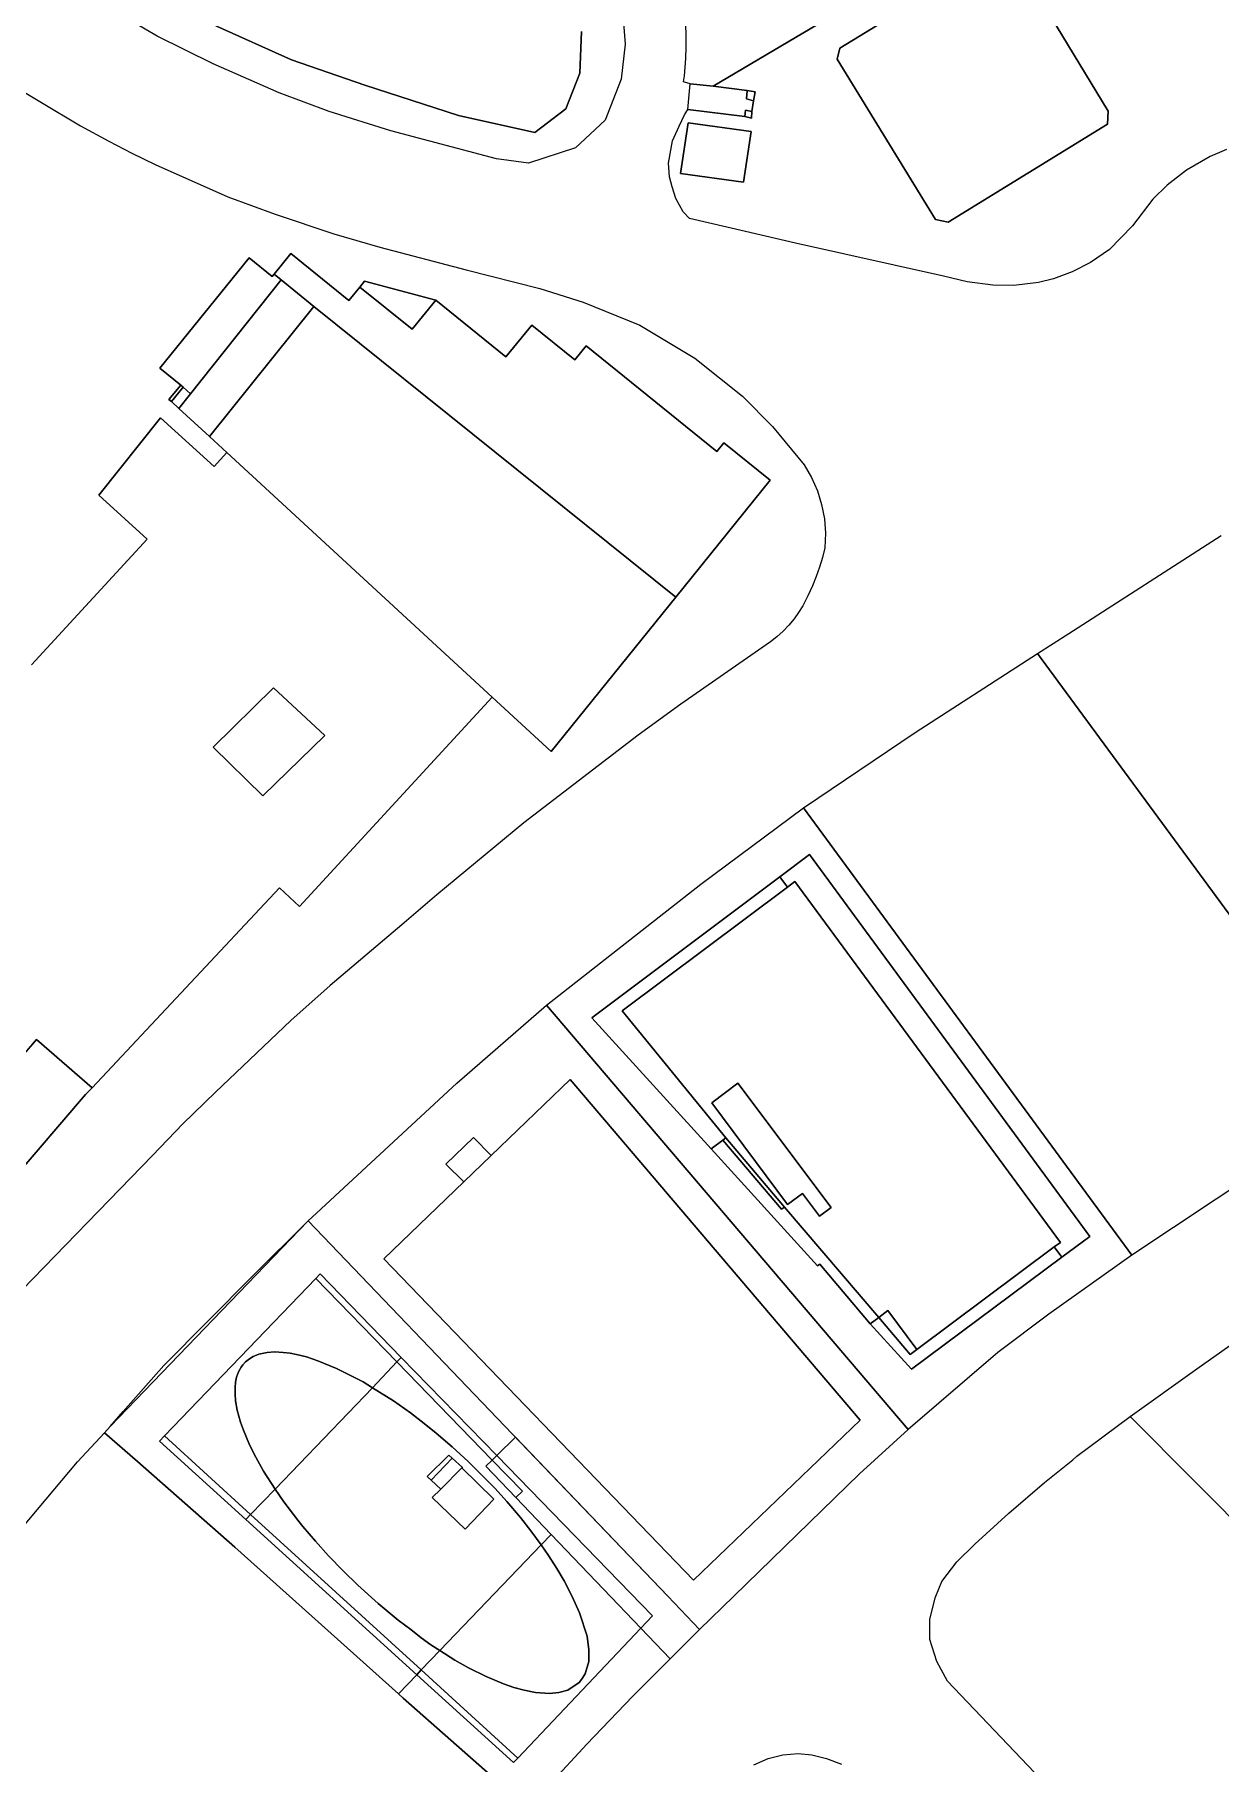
# Model space of a CAD drawing. Header units: millimetres. Extents: x 1888 to 2040, y 1705 to 1894.
# Drawn here: x 1931.3027 to 1931.4615, y 1832.2049 to 1832.4364 of the extents above; entities that cross this region are included whole.
import ezdxf

# ---------------------------------------------------------------- set-up
doc = ezdxf.new("R2010")
doc.units = ezdxf.units.MM

msp = doc.modelspace()

# ---------------------------------------------------------------- linework, layer by layer
for p, q in [((1931.43199, 1832.44777), (1931.41055, 1832.43457)), ((1931.41055, 1832.43457), (1931.43199, 1832.44777)), ((1931.44647, 1832.42614), (1931.43365, 1832.44733)), ((1931.43365, 1832.44733), (1931.44647, 1832.42614)), ((1931.41687, 1832.4433), (1931.39357, 1832.42949)), ((1931.39357, 1832.42949), (1931.41687, 1832.4433)), ((1931.41687, 1832.4433), (1931.39357, 1832.42949)), ((1931.39357, 1832.42949), (1931.41687, 1832.4433)), ((1931.31914, 1832.43621), (1931.31225, 1832.4402)), ((1931.31914, 1832.43621), (1931.31225, 1832.4402)), ((1931.38135, 1832.44079), (1931.38179, 1832.43511)), ((1931.38135, 1832.44079), (1931.38179, 1832.43511)), ((1931.32665, 1832.43247), (1931.31914, 1832.43621)), ((1931.32665, 1832.43247), (1931.31914, 1832.43621)), ((1931.33715, 1832.43302), (1931.32702, 1832.4376)), ((1931.32702, 1832.4376), (1931.33715, 1832.43302)), ((1931.37595, 1832.43683), (1931.37572, 1832.43125)), ((1931.37572, 1832.43125), (1931.37595, 1832.43683)), ((1931.38997, 1832.4364), (1931.3899, 1832.43762)), ((1931.38997, 1832.4364), (1931.3899, 1832.43762)), ((1931.38997, 1832.43477), (1931.38997, 1832.4364)), ((1931.38997, 1832.43477), (1931.38997, 1832.4364)), ((1931.38179, 1832.43511), (1931.38128, 1832.43046)), ((1931.38179, 1832.43511), (1931.38128, 1832.43046)), ((1931.38985, 1832.43205), (1931.38992, 1832.43321)), ((1931.38985, 1832.43205), (1931.38992, 1832.43321)), ((1931.38992, 1832.43321), (1931.38997, 1832.43477)), ((1931.38992, 1832.43321), (1931.38997, 1832.43477)), ((1931.41055, 1832.43457), (1931.41018, 1832.43311)), ((1931.41018, 1832.43311), (1931.41055, 1832.43457)), ((1931.33547, 1832.42861), (1931.32665, 1832.43247)), ((1931.33547, 1832.42861), (1931.32665, 1832.43247)), ((1931.34693, 1832.42962), (1931.33715, 1832.43302)), ((1931.33715, 1832.43302), (1931.34693, 1832.42962)), ((1931.37572, 1832.43125), (1931.37384, 1832.42645)), ((1931.37384, 1832.42645), (1931.37572, 1832.43125)), ((1931.38961, 1832.43007), (1931.38973, 1832.4309)), ((1931.38961, 1832.43007), (1931.38973, 1832.4309)), ((1931.38973, 1832.4309), (1931.38985, 1832.43205)), ((1931.38973, 1832.4309), (1931.38985, 1832.43205)), ((1931.41018, 1832.43311), (1931.42336, 1832.41163)), ((1931.42336, 1832.41163), (1931.41018, 1832.43311)), ((1931.29845, 1832.43042), (1931.30888, 1832.42419)), ((1931.29845, 1832.43042), (1931.30888, 1832.42419)), ((1931.34218, 1832.42609), (1931.33547, 1832.42861)), ((1931.34218, 1832.42609), (1931.33547, 1832.42861)), ((1931.3595, 1832.42556), (1931.34693, 1832.42962)), ((1931.34693, 1832.42962), (1931.3595, 1832.42556)), ((1931.38128, 1832.43046), (1931.37911, 1832.42495)), ((1931.38128, 1832.43046), (1931.37911, 1832.42495)), ((1931.3905, 1832.42983), (1931.38961, 1832.43007)), ((1931.3905, 1832.42983), (1931.38961, 1832.43007)), ((1931.39017, 1832.42638), (1931.3905, 1832.42983)), ((1931.39017, 1832.42638), (1931.3905, 1832.42983)), ((1931.39357, 1832.42949), (1931.3905, 1832.42983)), ((1931.3905, 1832.42983), (1931.39357, 1832.42949)), ((1931.39357, 1832.42949), (1931.3905, 1832.42983)), ((1931.3905, 1832.42983), (1931.39357, 1832.42949)), ((1931.39357, 1832.42949), (1931.39815, 1832.42893)), ((1931.39815, 1832.42893), (1931.39357, 1832.42949)), ((1931.39357, 1832.42949), (1931.39815, 1832.42893)), ((1931.39815, 1832.42893), (1931.39357, 1832.42949)), ((1931.39815, 1832.42893), (1931.39804, 1832.42781)), ((1931.39804, 1832.42781), (1931.39815, 1832.42893)), ((1931.39815, 1832.42893), (1931.39921, 1832.42876)), ((1931.39921, 1832.42876), (1931.39815, 1832.42893)), ((1931.39815, 1832.42893), (1931.39921, 1832.42876)), ((1931.39921, 1832.42876), (1931.39815, 1832.42893)), ((1931.39921, 1832.42876), (1931.39897, 1832.42756)), ((1931.39897, 1832.42756), (1931.39921, 1832.42876)), ((1931.39921, 1832.42876), (1931.39897, 1832.42756)), ((1931.39897, 1832.42756), (1931.39921, 1832.42876)), ((1931.37384, 1832.42645), (1931.3697, 1832.42332)), ((1931.3697, 1832.42332), (1931.37384, 1832.42645)), ((1931.38972, 1832.42567), (1931.39017, 1832.42638)), ((1931.38972, 1832.42567), (1931.39017, 1832.42638)), ((1931.3978, 1832.42542), (1931.39017, 1832.42638)), ((1931.39017, 1832.42638), (1931.3978, 1832.42542)), ((1931.3978, 1832.42542), (1931.39017, 1832.42638)), ((1931.39017, 1832.42638), (1931.3978, 1832.42542)), ((1931.39792, 1832.42628), (1931.3978, 1832.42542)), ((1931.3978, 1832.42542), (1931.39792, 1832.42628)), ((1931.39875, 1832.4261), (1931.39792, 1832.42628)), ((1931.39792, 1832.42628), (1931.39875, 1832.4261)), ((1931.39804, 1832.42781), (1931.39897, 1832.42756)), ((1931.39897, 1832.42756), (1931.39804, 1832.42781)), ((1931.39897, 1832.42756), (1931.39875, 1832.4261)), ((1931.39875, 1832.4261), (1931.39897, 1832.42756)), ((1931.39897, 1832.42756), (1931.39875, 1832.4261)), ((1931.39875, 1832.4261), (1931.39897, 1832.42756)), ((1931.30888, 1832.42419), (1931.31267, 1832.42213)), ((1931.30888, 1832.42419), (1931.31267, 1832.42213)), ((1931.35041, 1832.42353), (1931.34218, 1832.42609)), ((1931.35041, 1832.42353), (1931.34218, 1832.42609)), ((1931.3697, 1832.42332), (1931.3595, 1832.42556)), ((1931.3595, 1832.42556), (1931.3697, 1832.42332)), ((1931.37911, 1832.42495), (1931.37516, 1832.42124)), ((1931.37911, 1832.42495), (1931.37516, 1832.42124)), ((1931.38815, 1832.42219), (1931.38901, 1832.42415)), ((1931.38815, 1832.42219), (1931.38901, 1832.42415)), ((1931.38901, 1832.42415), (1931.38972, 1832.42567)), ((1931.38901, 1832.42415), (1931.38972, 1832.42567)), ((1931.39023, 1832.42459), (1931.3892, 1832.41779)), ((1931.3892, 1832.41779), (1931.39023, 1832.42459)), ((1931.39866, 1832.42344), (1931.39023, 1832.42459)), ((1931.39023, 1832.42459), (1931.39866, 1832.42344)), ((1931.39869, 1832.42522), (1931.3978, 1832.42542)), ((1931.3978, 1832.42542), (1931.39869, 1832.42522)), ((1931.39869, 1832.42522), (1931.3978, 1832.42542)), ((1931.3978, 1832.42542), (1931.39869, 1832.42522)), ((1931.39875, 1832.4261), (1931.39869, 1832.42522)), ((1931.39869, 1832.42522), (1931.39875, 1832.4261)), ((1931.39875, 1832.4261), (1931.39869, 1832.42522)), ((1931.39869, 1832.42522), (1931.39875, 1832.4261)), ((1931.42504, 1832.41128), (1931.44635, 1832.42441)), ((1931.44635, 1832.42441), (1931.42504, 1832.41128)), ((1931.44635, 1832.42441), (1931.44647, 1832.42614)), ((1931.44647, 1832.42614), (1931.44635, 1832.42441)), ((1931.31267, 1832.42213), (1931.31574, 1832.42054)), ((1931.31267, 1832.42213), (1931.31574, 1832.42054)), ((1931.36458, 1832.41977), (1931.35041, 1832.42353)), ((1931.36458, 1832.41977), (1931.35041, 1832.42353)), ((1931.38759, 1832.41918), (1931.38815, 1832.42219)), ((1931.38759, 1832.41918), (1931.38815, 1832.42219)), ((1931.39765, 1832.41664), (1931.39866, 1832.42344)), ((1931.39866, 1832.42344), (1931.39765, 1832.41664)), ((1931.31574, 1832.42054), (1931.31886, 1832.41902)), ((1931.31574, 1832.42054), (1931.31886, 1832.41902)), ((1931.36885, 1832.4192), (1931.36458, 1832.41977)), ((1931.36885, 1832.4192), (1931.36458, 1832.41977)), ((1931.37516, 1832.42124), (1931.36885, 1832.4192)), ((1931.37516, 1832.42124), (1931.36885, 1832.4192)), ((1931.46013, 1832.42008), (1931.45695, 1832.41825)), ((1931.46013, 1832.42008), (1931.45695, 1832.41825)), ((1931.46232, 1832.42101), (1931.46013, 1832.42008)), ((1931.46232, 1832.42101), (1931.46013, 1832.42008)), ((1931.31886, 1832.41902), (1931.32862, 1832.41468)), ((1931.31886, 1832.41902), (1931.32862, 1832.41468)), ((1931.38773, 1832.41736), (1931.38759, 1832.41918)), ((1931.38773, 1832.41736), (1931.38759, 1832.41918)), ((1931.38811, 1832.41602), (1931.38773, 1832.41736)), ((1931.38811, 1832.41602), (1931.38773, 1832.41736)), ((1931.3892, 1832.41779), (1931.39765, 1832.41664)), ((1931.39765, 1832.41664), (1931.3892, 1832.41779)), ((1931.45695, 1832.41825), (1931.45436, 1832.41624)), ((1931.45695, 1832.41825), (1931.45436, 1832.41624)), ((1931.32862, 1832.41468), (1931.33492, 1832.41235)), ((1931.32862, 1832.41468), (1931.33492, 1832.41235)), ((1931.38859, 1832.41448), (1931.38811, 1832.41602)), ((1931.38859, 1832.41448), (1931.38811, 1832.41602)), ((1931.45436, 1832.41624), (1931.45242, 1832.41437)), ((1931.45436, 1832.41624), (1931.45242, 1832.41437)), ((1931.33492, 1832.41235), (1931.34278, 1832.40971)), ((1931.33492, 1832.41235), (1931.34278, 1832.40971)), ((1931.38956, 1832.41267), (1931.38859, 1832.41448)), ((1931.38956, 1832.41267), (1931.38859, 1832.41448)), ((1931.3904, 1832.4118), (1931.38956, 1832.41267)), ((1931.3904, 1832.4118), (1931.38956, 1832.41267)), ((1931.45242, 1832.41437), (1931.4497, 1832.41079)), ((1931.45242, 1832.41437), (1931.4497, 1832.41079)), ((1931.39791, 1832.41003), (1931.3904, 1832.4118)), ((1931.39791, 1832.41003), (1931.3904, 1832.4118)), ((1931.40462, 1832.40847), (1931.39791, 1832.41003)), ((1931.40462, 1832.40847), (1931.39791, 1832.41003)), ((1931.42336, 1832.41163), (1931.42504, 1832.41128)), ((1931.42504, 1832.41128), (1931.42336, 1832.41163)), ((1931.4497, 1832.41079), (1931.44665, 1832.40763)), ((1931.4497, 1832.41079), (1931.44665, 1832.40763)), ((1931.34278, 1832.40971), (1931.34896, 1832.40794)), ((1931.34278, 1832.40971), (1931.34896, 1832.40794)), ((1931.34896, 1832.40794), (1931.36051, 1832.40491)), ((1931.34896, 1832.40794), (1931.36051, 1832.40491)), ((1931.4244, 1832.40406), (1931.40462, 1832.40847)), ((1931.4244, 1832.40406), (1931.40462, 1832.40847)), ((1931.33145, 1832.40652), (1931.31951, 1832.39175)), ((1931.31951, 1832.39175), (1931.33145, 1832.40652)), ((1931.33456, 1832.40401), (1931.33145, 1832.40652)), ((1931.33145, 1832.40652), (1931.33456, 1832.40401)), ((1931.33706, 1832.4071), (1931.3348, 1832.40431)), ((1931.3348, 1832.40431), (1931.33706, 1832.4071)), ((1931.34482, 1832.40082), (1931.33706, 1832.4071)), ((1931.33706, 1832.4071), (1931.34482, 1832.40082)), ((1931.44411, 1832.40588), (1931.44165, 1832.40463)), ((1931.44411, 1832.40588), (1931.44165, 1832.40463)), ((1931.44665, 1832.40763), (1931.44411, 1832.40588)), ((1931.44665, 1832.40763), (1931.44411, 1832.40588)), ((1931.32362, 1832.38829), (1931.33573, 1832.40356)), ((1931.33573, 1832.40356), (1931.32362, 1832.38829)), ((1931.3348, 1832.40431), (1931.33456, 1832.40401)), ((1931.33456, 1832.40401), (1931.3348, 1832.40431)), ((1931.3348, 1832.40431), (1931.33573, 1832.40356)), ((1931.33573, 1832.40356), (1931.3348, 1832.40431)), ((1931.33573, 1832.40356), (1931.34012, 1832.40002)), ((1931.34012, 1832.40002), (1931.33573, 1832.40356)), ((1931.34628, 1832.40261), (1931.34692, 1832.4034)), ((1931.34692, 1832.4034), (1931.34628, 1832.40261)), ((1931.34692, 1832.4034), (1931.35643, 1832.40084)), ((1931.35643, 1832.40084), (1931.34692, 1832.4034)), ((1931.36051, 1832.40491), (1931.37036, 1832.40239)), ((1931.36051, 1832.40491), (1931.37036, 1832.40239)), ((1931.4276, 1832.40328), (1931.4244, 1832.40406)), ((1931.4276, 1832.40328), (1931.4244, 1832.40406)), ((1931.431, 1832.40285), (1931.4276, 1832.40328)), ((1931.431, 1832.40285), (1931.4276, 1832.40328)), ((1931.43714, 1832.40323), (1931.43382, 1832.40283)), ((1931.43714, 1832.40323), (1931.43382, 1832.40283)), ((1931.43913, 1832.40372), (1931.43714, 1832.40323)), ((1931.43913, 1832.40372), (1931.43714, 1832.40323)), ((1931.44165, 1832.40463), (1931.43913, 1832.40372)), ((1931.44165, 1832.40463), (1931.43913, 1832.40372)), ((1931.34628, 1832.40261), (1931.34482, 1832.40082)), ((1931.34482, 1832.40082), (1931.34628, 1832.40261)), ((1931.35328, 1832.39695), (1931.34628, 1832.40261)), ((1931.34628, 1832.40261), (1931.35328, 1832.39695)), ((1931.35643, 1832.40084), (1931.35328, 1832.39695)), ((1931.35328, 1832.39695), (1931.35643, 1832.40084)), ((1931.36584, 1832.39324), (1931.35643, 1832.40084)), ((1931.35643, 1832.40084), (1931.36584, 1832.39324)), ((1931.37036, 1832.40239), (1931.37617, 1832.40059)), ((1931.37036, 1832.40239), (1931.37617, 1832.40059)), ((1931.43382, 1832.40283), (1931.431, 1832.40285)), ((1931.43382, 1832.40283), (1931.431, 1832.40285)), ((1931.34012, 1832.40002), (1931.32613, 1832.3826)), ((1931.32613, 1832.3826), (1931.34012, 1832.40002)), ((1931.34012, 1832.40002), (1931.38858, 1832.36108)), ((1931.38858, 1832.36108), (1931.34012, 1832.40002)), ((1931.37617, 1832.40059), (1931.38378, 1832.39748)), ((1931.37617, 1832.40059), (1931.38378, 1832.39748)), ((1931.3693, 1832.39752), (1931.36584, 1832.39324)), ((1931.36584, 1832.39324), (1931.3693, 1832.39752)), ((1931.37506, 1832.39287), (1931.3693, 1832.39752)), ((1931.3693, 1832.39752), (1931.37506, 1832.39287)), ((1931.38378, 1832.39748), (1931.39113, 1832.39307)), ((1931.38378, 1832.39748), (1931.39113, 1832.39307)), ((1931.37658, 1832.39474), (1931.37506, 1832.39287)), ((1931.37506, 1832.39287), (1931.37658, 1832.39474)), ((1931.39406, 1832.38058), (1931.37658, 1832.39474)), ((1931.37658, 1832.39474), (1931.39406, 1832.38058)), ((1931.31951, 1832.39175), (1931.3223, 1832.38947)), ((1931.3223, 1832.38947), (1931.31951, 1832.39175)), ((1931.39113, 1832.39307), (1931.39749, 1832.38801)), ((1931.39113, 1832.39307), (1931.39749, 1832.38801)), ((1931.3223, 1832.38947), (1931.32072, 1832.38756)), ((1931.32072, 1832.38756), (1931.3223, 1832.38947)), ((1931.32261, 1832.38922), (1931.32105, 1832.38729)), ((1931.32105, 1832.38729), (1931.32261, 1832.38922)), ((1931.32261, 1832.38922), (1931.3223, 1832.38947)), ((1931.3223, 1832.38947), (1931.32261, 1832.38922)), ((1931.32362, 1832.38829), (1931.32261, 1832.38922)), ((1931.32261, 1832.38922), (1931.32362, 1832.38829)), ((1931.32072, 1832.38756), (1931.32105, 1832.38729)), ((1931.32105, 1832.38729), (1931.32072, 1832.38756)), ((1931.32105, 1832.38729), (1931.32206, 1832.38633)), ((1931.32206, 1832.38633), (1931.32105, 1832.38729)), ((1931.32206, 1832.38633), (1931.32362, 1832.38829)), ((1931.32362, 1832.38829), (1931.32206, 1832.38633)), ((1931.39749, 1832.38801), (1931.40152, 1832.38393)), ((1931.39749, 1832.38801), (1931.40152, 1832.38393)), ((1931.3196, 1832.38507), (1931.31132, 1832.37475)), ((1931.31132, 1832.37475), (1931.3196, 1832.38507)), ((1931.32679, 1832.37856), (1931.3196, 1832.38507)), ((1931.3196, 1832.38507), (1931.32679, 1832.37856)), ((1931.32613, 1832.3826), (1931.32206, 1832.38633)), ((1931.32206, 1832.38633), (1931.32613, 1832.3826)), ((1931.32613, 1832.3826), (1931.32849, 1832.38043)), ((1931.32849, 1832.38043), (1931.32613, 1832.3826)), ((1931.40152, 1832.38393), (1931.40578, 1832.37879)), ((1931.40152, 1832.38393), (1931.40578, 1832.37879)), ((1931.32849, 1832.38043), (1931.32679, 1832.37856)), ((1931.32679, 1832.37856), (1931.32849, 1832.38043)), ((1931.32849, 1832.38043), (1931.36401, 1832.34771)), ((1931.36401, 1832.34771), (1931.32849, 1832.38043)), ((1931.39501, 1832.38175), (1931.39406, 1832.38058)), ((1931.39406, 1832.38058), (1931.39501, 1832.38175)), ((1931.40123, 1832.37674), (1931.39501, 1832.38175)), ((1931.39501, 1832.38175), (1931.40123, 1832.37674)), ((1931.40578, 1832.37879), (1931.40675, 1832.37711)), ((1931.40578, 1832.37879), (1931.40675, 1832.37711)), ((1931.38858, 1832.36108), (1931.40123, 1832.37674)), ((1931.40123, 1832.37674), (1931.38858, 1832.36108)), ((1931.40675, 1832.37711), (1931.40753, 1832.37533)), ((1931.40675, 1832.37711), (1931.40753, 1832.37533)), ((1931.40753, 1832.37533), (1931.4081, 1832.37347)), ((1931.40753, 1832.37533), (1931.4081, 1832.37347)), ((1931.31132, 1832.37475), (1931.31779, 1832.36884)), ((1931.31779, 1832.36884), (1931.31132, 1832.37475)), ((1931.4081, 1832.37347), (1931.40847, 1832.37157)), ((1931.4081, 1832.37347), (1931.40847, 1832.37157)), ((1931.40847, 1832.37157), (1931.40862, 1832.36963)), ((1931.40847, 1832.37157), (1931.40862, 1832.36963)), ((1931.31779, 1832.36884), (1931.3023, 1832.352)), ((1931.3023, 1832.352), (1931.31779, 1832.36884)), ((1931.40862, 1832.36963), (1931.40855, 1832.36769)), ((1931.40862, 1832.36963), (1931.40855, 1832.36769)), ((1931.44118, 1832.35621), (1931.46158, 1832.36934)), ((1931.44118, 1832.35621), (1931.46158, 1832.36934)), ((1931.40822, 1832.36638), (1931.40783, 1832.3651)), ((1931.40822, 1832.36638), (1931.40783, 1832.3651)), ((1931.40855, 1832.36769), (1931.40822, 1832.36638)), ((1931.40855, 1832.36769), (1931.40822, 1832.36638)), ((1931.40738, 1832.36383), (1931.40687, 1832.36258)), ((1931.40738, 1832.36383), (1931.40687, 1832.36258)), ((1931.40783, 1832.3651), (1931.40738, 1832.36383)), ((1931.40783, 1832.3651), (1931.40738, 1832.36383)), ((1931.40687, 1832.36258), (1931.40625, 1832.36125)), ((1931.40687, 1832.36258), (1931.40625, 1832.36125)), ((1931.37189, 1832.34043), (1931.38858, 1832.36108)), ((1931.38858, 1832.36108), (1931.37189, 1832.34043)), ((1931.40557, 1832.35994), (1931.40502, 1832.35904)), ((1931.40557, 1832.35994), (1931.40502, 1832.35904)), ((1931.40625, 1832.36125), (1931.40557, 1832.35994)), ((1931.40625, 1832.36125), (1931.40557, 1832.35994)), ((1931.40371, 1832.35731), (1931.40294, 1832.35651)), ((1931.40371, 1832.35731), (1931.40294, 1832.35651)), ((1931.40442, 1832.35818), (1931.40371, 1832.35731)), ((1931.40442, 1832.35818), (1931.40371, 1832.35731)), ((1931.40502, 1832.35904), (1931.40442, 1832.35818)), ((1931.40502, 1832.35904), (1931.40442, 1832.35818)), ((1931.40124, 1832.3551), (1931.38924, 1832.34675)), ((1931.40124, 1832.3551), (1931.38924, 1832.34675)), ((1931.40211, 1832.35576), (1931.40124, 1832.3551)), ((1931.40211, 1832.35576), (1931.40124, 1832.3551)), ((1931.40294, 1832.35651), (1931.40211, 1832.35576)), ((1931.40294, 1832.35651), (1931.40211, 1832.35576)), ((1931.43699, 1832.35352), (1931.44118, 1832.35621)), ((1931.43699, 1832.35352), (1931.44118, 1832.35621)), ((1931.42061, 1832.34297), (1931.43699, 1832.35352)), ((1931.42061, 1832.34297), (1931.43699, 1832.35352)), ((1931.43699, 1832.35352), (1931.48089, 1832.29378)), ((1931.48089, 1832.29378), (1931.43699, 1832.35352)), ((1931.43699, 1832.35352), (1931.48089, 1832.29378)), ((1931.48089, 1832.29378), (1931.43699, 1832.35352)), ((1931.33471, 1832.34896), (1931.32665, 1832.34101)), ((1931.32665, 1832.34101), (1931.33471, 1832.34896)), ((1931.3416, 1832.34257), (1931.33471, 1832.34896)), ((1931.33471, 1832.34896), (1931.3416, 1832.34257)), ((1931.33821, 1832.31965), (1931.36401, 1832.34771)), ((1931.36401, 1832.34771), (1931.33821, 1832.31965)), ((1931.36401, 1832.34771), (1931.37189, 1832.34043)), ((1931.37189, 1832.34043), (1931.36401, 1832.34771)), ((1931.38924, 1832.34675), (1931.38354, 1832.34258)), ((1931.38924, 1832.34675), (1931.38354, 1832.34258)), ((1931.40566, 1832.33286), (1931.42061, 1832.34297)), ((1931.40566, 1832.33286), (1931.42061, 1832.34297)), ((1931.32665, 1832.34101), (1931.3333, 1832.33448)), ((1931.3333, 1832.33448), (1931.32665, 1832.34101)), ((1931.3333, 1832.33448), (1931.3416, 1832.34257)), ((1931.3416, 1832.34257), (1931.3333, 1832.33448)), ((1931.38354, 1832.34258), (1931.36825, 1832.33086)), ((1931.38354, 1832.34258), (1931.36825, 1832.33086)), ((1931.39191, 1832.32267), (1931.40566, 1832.33286)), ((1931.39191, 1832.32267), (1931.40566, 1832.33286)), ((1931.44963, 1832.27299), (1931.40566, 1832.33286)), ((1931.40566, 1832.33286), (1931.44963, 1832.27299)), ((1931.44963, 1832.27299), (1931.40566, 1832.33286)), ((1931.40566, 1832.33286), (1931.44963, 1832.27299)), ((1931.36825, 1832.33086), (1931.3566, 1832.32124)), ((1931.36825, 1832.33086), (1931.3566, 1832.32124)), ((1931.40249, 1832.32363), (1931.40646, 1832.32661)), ((1931.40646, 1832.32661), (1931.40249, 1832.32363)), ((1931.40646, 1832.32661), (1931.44401, 1832.27548)), ((1931.44401, 1832.27548), (1931.40646, 1832.32661)), ((1931.31042, 1832.2954), (1931.33553, 1832.32218)), ((1931.33553, 1832.32218), (1931.31042, 1832.2954)), ((1931.33553, 1832.32218), (1931.33821, 1832.31965)), ((1931.33821, 1832.31965), (1931.33553, 1832.32218)), ((1931.37126, 1832.30643), (1931.39191, 1832.32267)), ((1931.37126, 1832.30643), (1931.39191, 1832.32267)), ((1931.37733, 1832.30475), (1931.40249, 1832.32363)), ((1931.40249, 1832.32363), (1931.37733, 1832.30475)), ((1931.3814, 1832.30568), (1931.40353, 1832.32224)), ((1931.40353, 1832.32224), (1931.3814, 1832.30568)), ((1931.40353, 1832.32224), (1931.40249, 1832.32363)), ((1931.40249, 1832.32363), (1931.40353, 1832.32224)), ((1931.40453, 1832.32299), (1931.40353, 1832.32224)), ((1931.40353, 1832.32224), (1931.40453, 1832.32299)), ((1931.44007, 1832.27468), (1931.40453, 1832.32299)), ((1931.40453, 1832.32299), (1931.44007, 1832.27468)), ((1931.3566, 1832.32124), (1931.3519, 1832.31719)), ((1931.3566, 1832.32124), (1931.3519, 1832.31719)), ((1931.3519, 1832.31719), (1931.34232, 1832.30909)), ((1931.3519, 1832.31719), (1931.34232, 1832.30909)), ((1931.34232, 1832.30909), (1931.33703, 1832.3044)), ((1931.34232, 1832.30909), (1931.33703, 1832.3044)), ((1931.35927, 1832.29599), (1931.37126, 1832.30643)), ((1931.35927, 1832.29599), (1931.37126, 1832.30643)), ((1931.37126, 1832.30643), (1931.41967, 1832.24961)), ((1931.41967, 1832.24961), (1931.37126, 1832.30643)), ((1931.37126, 1832.30643), (1931.41967, 1832.24961)), ((1931.41967, 1832.24961), (1931.37126, 1832.30643)), ((1931.33703, 1832.3044), (1931.32694, 1832.2948)), ((1931.33703, 1832.3044), (1931.32694, 1832.2948)), ((1931.39329, 1832.2872), (1931.37733, 1832.30475)), ((1931.37733, 1832.30475), (1931.39329, 1832.2872)), ((1931.39526, 1832.28867), (1931.3814, 1832.30568)), ((1931.3814, 1832.30568), (1931.39526, 1832.28867)), ((1931.30299, 1832.30184), (1931.29234, 1832.28951)), ((1931.29234, 1832.28951), (1931.30299, 1832.30184)), ((1931.31042, 1832.2954), (1931.30299, 1832.30184)), ((1931.30299, 1832.30184), (1931.31042, 1832.2954)), ((1931.29978, 1832.28307), (1931.30955, 1832.29447)), ((1931.30955, 1832.29447), (1931.29978, 1832.28307)), ((1931.30955, 1832.29447), (1931.31042, 1832.2954)), ((1931.31042, 1832.2954), (1931.30955, 1832.29447)), ((1931.32694, 1832.2948), (1931.32259, 1832.29058)), ((1931.32694, 1832.2948), (1931.32259, 1832.29058)), ((1931.3399, 1832.27807), (1931.35927, 1832.29599)), ((1931.3399, 1832.27807), (1931.35927, 1832.29599)), ((1931.36386, 1832.28633), (1931.37443, 1832.29651)), ((1931.37443, 1832.29651), (1931.36386, 1832.28633)), ((1931.37443, 1832.29651), (1931.41324, 1832.25087)), ((1931.41324, 1832.25087), (1931.37443, 1832.29651)), ((1931.3969, 1832.29599), (1931.39341, 1832.29338)), ((1931.39341, 1832.29338), (1931.3969, 1832.29599)), ((1931.40936, 1832.27934), (1931.3969, 1832.29599)), ((1931.3969, 1832.29599), (1931.40936, 1832.27934)), ((1931.39341, 1832.29338), (1931.40355, 1832.27974)), ((1931.40355, 1832.27974), (1931.39341, 1832.29338)), ((1931.48089, 1832.29378), (1931.44963, 1832.27299)), ((1931.48089, 1832.29378), (1931.44963, 1832.27299)), ((1931.32259, 1832.29058), (1931.31853, 1832.28633)), ((1931.32259, 1832.29058), (1931.31853, 1832.28633)), ((1931.35781, 1832.28518), (1931.36148, 1832.28872)), ((1931.36148, 1832.28872), (1931.35781, 1832.28518)), ((1931.36148, 1832.28872), (1931.36386, 1832.28633)), ((1931.36386, 1832.28633), (1931.36148, 1832.28872)), ((1931.39329, 1832.2872), (1931.39486, 1832.28837)), ((1931.39486, 1832.28837), (1931.39329, 1832.2872)), ((1931.39486, 1832.28837), (1931.39526, 1832.28867)), ((1931.39526, 1832.28867), (1931.39486, 1832.28837)), ((1931.39486, 1832.28837), (1931.40274, 1832.27912)), ((1931.40274, 1832.27912), (1931.39486, 1832.28837)), ((1931.39526, 1832.28867), (1931.40314, 1832.27942)), ((1931.40314, 1832.27942), (1931.39526, 1832.28867)), ((1931.31853, 1832.28633), (1931.29966, 1832.26685)), ((1931.31853, 1832.28633), (1931.29966, 1832.26685)), ((1931.36019, 1832.28279), (1931.35781, 1832.28518)), ((1931.35781, 1832.28518), (1931.36019, 1832.28279)), ((1931.36386, 1832.28633), (1931.36019, 1832.28279)), ((1931.36019, 1832.28279), (1931.36386, 1832.28633)), ((1931.40754, 1832.27154), (1931.39329, 1832.2872)), ((1931.39329, 1832.2872), (1931.40754, 1832.27154)), ((1931.3495, 1832.2725), (1931.36019, 1832.28279)), ((1931.36019, 1832.28279), (1931.3495, 1832.2725)), ((1931.40355, 1832.27974), (1931.40554, 1832.28123)), ((1931.40554, 1832.28123), (1931.40355, 1832.27974)), ((1931.40554, 1832.28123), (1931.40782, 1832.27819)), ((1931.40782, 1832.27819), (1931.40554, 1832.28123)), ((1931.33938, 1832.27756), (1931.3399, 1832.27807)), ((1931.33938, 1832.27756), (1931.3399, 1832.27807)), ((1931.40274, 1832.27912), (1931.40314, 1832.27942)), ((1931.40314, 1832.27942), (1931.40274, 1832.27912)), ((1931.40314, 1832.27942), (1931.41574, 1832.26464)), ((1931.41574, 1832.26464), (1931.40314, 1832.27942)), ((1931.40782, 1832.27819), (1931.40936, 1832.27934)), ((1931.40936, 1832.27934), (1931.40782, 1832.27819)), ((1931.31287, 1832.25004), (1931.33933, 1832.27752)), ((1931.33933, 1832.27752), (1931.31287, 1832.25004)), ((1931.33184, 1832.27013), (1931.33938, 1832.27756)), ((1931.33184, 1832.27013), (1931.33933, 1832.27752)), ((1931.33933, 1832.27752), (1931.33938, 1832.27756)), ((1931.33938, 1832.27756), (1931.36671, 1832.24902)), ((1931.36671, 1832.24902), (1931.33938, 1832.27756)), ((1931.33938, 1832.27756), (1931.36671, 1832.24902)), ((1931.36671, 1832.24902), (1931.33938, 1832.27756)), ((1931.42086, 1832.26034), (1931.43923, 1832.27409)), ((1931.43923, 1832.27409), (1931.42086, 1832.26034)), ((1931.43923, 1832.27409), (1931.44007, 1832.27468)), ((1931.44007, 1832.27468), (1931.43923, 1832.27409)), ((1931.43923, 1832.27409), (1931.44024, 1832.27271)), ((1931.44024, 1832.27271), (1931.43923, 1832.27409)), ((1931.44401, 1832.27548), (1931.44024, 1832.27271)), ((1931.44024, 1832.27271), (1931.44401, 1832.27548)), ((1931.39096, 1832.22947), (1931.3495, 1832.2725)), ((1931.3495, 1832.2725), (1931.39096, 1832.22947)), ((1931.40785, 1832.27179), (1931.40754, 1832.27154)), ((1931.40754, 1832.27154), (1931.40785, 1832.27179)), ((1931.4146, 1832.26378), (1931.40785, 1832.27179)), ((1931.40785, 1832.27179), (1931.4146, 1832.26378)), ((1931.44024, 1832.27271), (1931.42015, 1832.25769)), ((1931.42015, 1832.25769), (1931.44024, 1832.27271)), ((1931.44963, 1832.27299), (1931.43852, 1832.26509)), ((1931.44963, 1832.27299), (1931.43852, 1832.26509)), ((1931.32002, 1832.25818), (1931.33184, 1832.27013)), ((1931.32002, 1832.25818), (1931.33184, 1832.27013)), ((1931.34037, 1832.26985), (1931.32011, 1832.24877)), ((1931.32011, 1832.24877), (1931.34037, 1832.26985)), ((1931.34095, 1832.27046), (1931.34037, 1832.26985)), ((1931.34037, 1832.26985), (1931.34095, 1832.27046)), ((1931.34037, 1832.26985), (1931.35124, 1832.25867)), ((1931.35124, 1832.25867), (1931.34037, 1832.26985)), ((1931.35182, 1832.25927), (1931.34095, 1832.27046)), ((1931.34095, 1832.27046), (1931.35182, 1832.25927)), ((1931.4146, 1832.26378), (1931.41574, 1832.26464)), ((1931.41574, 1832.26464), (1931.4146, 1832.26378)), ((1931.41695, 1832.26555), (1931.41574, 1832.26464)), ((1931.41574, 1832.26464), (1931.41695, 1832.26555)), ((1931.41574, 1832.26464), (1931.41997, 1832.25968)), ((1931.41997, 1832.25968), (1931.41574, 1832.26464)), ((1931.42086, 1832.26034), (1931.41695, 1832.26555)), ((1931.41695, 1832.26555), (1931.42086, 1832.26034)), ((1931.43852, 1832.26509), (1931.4317, 1832.25996)), ((1931.43852, 1832.26509), (1931.4317, 1832.25996)), ((1931.42015, 1832.25769), (1931.4146, 1832.26378)), ((1931.4146, 1832.26378), (1931.42015, 1832.25769)), ((1931.45832, 1832.25775), (1931.46504, 1832.26248)), ((1931.45832, 1832.25775), (1931.46504, 1832.26248)), ((1931.33277, 1832.25972), (1931.332, 1832.25941)), ((1931.332, 1832.25941), (1931.33277, 1832.25972)), ((1931.33386, 1832.25994), (1931.33277, 1832.25972)), ((1931.33277, 1832.25972), (1931.33386, 1832.25994)), ((1931.33488, 1832.26001), (1931.33386, 1832.25994)), ((1931.33386, 1832.25994), (1931.33488, 1832.26001)), ((1931.33602, 1832.25996), (1931.33488, 1832.26001)), ((1931.33488, 1832.26001), (1931.33602, 1832.25996)), ((1931.33694, 1832.25984), (1931.33602, 1832.25996)), ((1931.33602, 1832.25996), (1931.33694, 1832.25984)), ((1931.33781, 1832.25967), (1931.33694, 1832.25984)), ((1931.33694, 1832.25984), (1931.33781, 1832.25967)), ((1931.33912, 1832.25934), (1931.33781, 1832.25967)), ((1931.33781, 1832.25967), (1931.33912, 1832.25934)), ((1931.4317, 1832.25996), (1931.41967, 1832.24961)), ((1931.4317, 1832.25996), (1931.41967, 1832.24961)), ((1931.41997, 1832.25968), (1931.42086, 1832.26034)), ((1931.42086, 1832.26034), (1931.41997, 1832.25968)), ((1931.31461, 1832.25202), (1931.32002, 1832.25818)), ((1931.31461, 1832.25202), (1931.32002, 1832.25818)), ((1931.33004, 1832.25736), (1931.32978, 1832.25666)), ((1931.32978, 1832.25666), (1931.33004, 1832.25736)), ((1931.33037, 1832.25797), (1931.33004, 1832.25736)), ((1931.33004, 1832.25736), (1931.33037, 1832.25797)), ((1931.33062, 1832.25831), (1931.33037, 1832.25797)), ((1931.33037, 1832.25797), (1931.33062, 1832.25831)), ((1931.33095, 1832.25867), (1931.33062, 1832.25831)), ((1931.33062, 1832.25831), (1931.33095, 1832.25867)), ((1931.33149, 1832.25911), (1931.33095, 1832.25867)), ((1931.33095, 1832.25867), (1931.33149, 1832.25911)), ((1931.332, 1832.25941), (1931.33149, 1832.25911)), ((1931.33149, 1832.25911), (1931.332, 1832.25941)), ((1931.34066, 1832.25884), (1931.33912, 1832.25934)), ((1931.33912, 1832.25934), (1931.34066, 1832.25884)), ((1931.34317, 1832.25782), (1931.34066, 1832.25884)), ((1931.34066, 1832.25884), (1931.34317, 1832.25782)), ((1931.3467, 1832.25601), (1931.34317, 1832.25782)), ((1931.34317, 1832.25782), (1931.3467, 1832.25601)), ((1931.35124, 1832.25867), (1931.34795, 1832.25523)), ((1931.34795, 1832.25523), (1931.35124, 1832.25867)), ((1931.35182, 1832.25927), (1931.35124, 1832.25867)), ((1931.35124, 1832.25867), (1931.35182, 1832.25927)), ((1931.35124, 1832.25867), (1931.364, 1832.24554)), ((1931.364, 1832.24554), (1931.35124, 1832.25867)), ((1931.3646, 1832.24613), (1931.35182, 1832.25927)), ((1931.35182, 1832.25927), (1931.3646, 1832.24613)), ((1931.4494, 1832.25135), (1931.45832, 1832.25775)), ((1931.4494, 1832.25135), (1931.45832, 1832.25775)), ((1931.32964, 1832.25595), (1931.32957, 1832.25524)), ((1931.32957, 1832.25524), (1931.32964, 1832.25595)), ((1931.32957, 1832.25524), (1931.32957, 1832.25436)), ((1931.32957, 1832.25436), (1931.32957, 1832.25524)), ((1931.32978, 1832.25666), (1931.32964, 1832.25595)), ((1931.32964, 1832.25595), (1931.32978, 1832.25666)), ((1931.34795, 1832.25523), (1931.33493, 1832.24165)), ((1931.33493, 1832.24165), (1931.34795, 1832.25523)), ((1931.34795, 1832.25523), (1931.3467, 1832.25601)), ((1931.3467, 1832.25601), (1931.34795, 1832.25523)), ((1931.34795, 1832.25523), (1931.35079, 1832.25346)), ((1931.35079, 1832.25346), (1931.34795, 1832.25523)), ((1931.32957, 1832.25436), (1931.32965, 1832.25347)), ((1931.32965, 1832.25347), (1931.32957, 1832.25436)), ((1931.32965, 1832.25347), (1931.32987, 1832.25221)), ((1931.32987, 1832.25221), (1931.32965, 1832.25347)), ((1931.35079, 1832.25346), (1931.35306, 1832.25185)), ((1931.35306, 1832.25185), (1931.35079, 1832.25346)), ((1931.31287, 1832.25004), (1931.31461, 1832.25202)), ((1931.31287, 1832.25004), (1931.31461, 1832.25202)), ((1931.32987, 1832.25221), (1931.33031, 1832.25061)), ((1931.33031, 1832.25061), (1931.32987, 1832.25221)), ((1931.33031, 1832.25061), (1931.33069, 1832.24952)), ((1931.33069, 1832.24952), (1931.33031, 1832.25061)), ((1931.35306, 1832.25185), (1931.35489, 1832.25045)), ((1931.35489, 1832.25045), (1931.35306, 1832.25185)), ((1931.35489, 1832.25045), (1931.3565, 1832.24914)), ((1931.3565, 1832.24914), (1931.35489, 1832.25045)), ((1931.41324, 1832.25087), (1931.39096, 1832.22947)), ((1931.39096, 1832.22947), (1931.41324, 1832.25087)), ((1931.44226, 1832.24606), (1931.4494, 1832.25135)), ((1931.44226, 1832.24606), (1931.4494, 1832.25135)), ((1931.4494, 1832.25135), (1931.47331, 1832.22731)), ((1931.47331, 1832.22731), (1931.4494, 1832.25135)), ((1931.4494, 1832.25135), (1931.47331, 1832.22731)), ((1931.47331, 1832.22731), (1931.4494, 1832.25135)), ((1931.30846, 1832.2453), (1931.31211, 1832.24917)), ((1931.30846, 1832.2453), (1931.31211, 1832.24917)), ((1931.31211, 1832.24917), (1931.31287, 1832.25004)), ((1931.31211, 1832.24917), (1931.31287, 1832.25004)), ((1931.31211, 1832.24917), (1931.31653, 1832.24533)), ((1931.31653, 1832.24533), (1931.31211, 1832.24917)), ((1931.31211, 1832.24917), (1931.31653, 1832.24533)), ((1931.31653, 1832.24533), (1931.31211, 1832.24917)), ((1931.32011, 1832.24877), (1931.31944, 1832.24806)), ((1931.31944, 1832.24806), (1931.32011, 1832.24877)), ((1931.31944, 1832.24806), (1931.33101, 1832.23756)), ((1931.33101, 1832.23756), (1931.31944, 1832.24806)), ((1931.32011, 1832.24877), (1931.33166, 1832.23824)), ((1931.33166, 1832.23824), (1931.32011, 1832.24877)), ((1931.33069, 1832.24952), (1931.3314, 1832.24781)), ((1931.3314, 1832.24781), (1931.33069, 1832.24952)), ((1931.3565, 1832.24914), (1931.35864, 1832.24731)), ((1931.35864, 1832.24731), (1931.3565, 1832.24914)), ((1931.36711, 1832.24861), (1931.3646, 1832.24613)), ((1931.3646, 1832.24613), (1931.36711, 1832.24861)), ((1931.36671, 1832.24902), (1931.36711, 1832.24861)), ((1931.3875, 1832.22731), (1931.36671, 1832.24902)), ((1931.36671, 1832.24902), (1931.3875, 1832.22731)), ((1931.3875, 1832.22731), (1931.36671, 1832.24902)), ((1931.36711, 1832.24861), (1931.3875, 1832.22731)), ((1931.41967, 1832.24961), (1931.41319, 1832.2437)), ((1931.41967, 1832.24961), (1931.41319, 1832.2437)), ((1931.3314, 1832.24781), (1931.33207, 1832.24643)), ((1931.33207, 1832.24643), (1931.3314, 1832.24781)), ((1931.33207, 1832.24643), (1931.33337, 1832.24405)), ((1931.33337, 1832.24405), (1931.33207, 1832.24643)), ((1931.35817, 1832.24621), (1931.35529, 1832.24332)), ((1931.35529, 1832.24332), (1931.35817, 1832.24621)), ((1931.35863, 1832.24579), (1931.35582, 1832.24283)), ((1931.35582, 1832.24283), (1931.35863, 1832.24579)), ((1931.35863, 1832.24579), (1931.35817, 1832.24621)), ((1931.35817, 1832.24621), (1931.35863, 1832.24579)), ((1931.36, 1832.24454), (1931.35863, 1832.24579)), ((1931.35863, 1832.24579), (1931.36, 1832.24454)), ((1931.35864, 1832.24731), (1931.36079, 1832.24533)), ((1931.36079, 1832.24533), (1931.35864, 1832.24731)), ((1931.3646, 1832.24613), (1931.364, 1832.24554)), ((1931.364, 1832.24554), (1931.3646, 1832.24613)), ((1931.3646, 1832.24613), (1931.38546, 1832.22466)), ((1931.38546, 1832.22466), (1931.3646, 1832.24613)), ((1931.44171, 1832.24557), (1931.44226, 1832.24606)), ((1931.44171, 1832.24557), (1931.44226, 1832.24606)), ((1931.29435, 1832.22849), (1931.30846, 1832.2453)), ((1931.29435, 1832.22849), (1931.30846, 1832.2453)), ((1931.31653, 1832.24533), (1931.32954, 1832.23388)), ((1931.32954, 1832.23388), (1931.31653, 1832.24533)), ((1931.31653, 1832.24533), (1931.32954, 1832.23388)), ((1931.32954, 1832.23388), (1931.31653, 1832.24533)), ((1931.33337, 1832.24405), (1931.33493, 1832.24165)), ((1931.33493, 1832.24165), (1931.33337, 1832.24405)), ((1931.35994, 1832.24448), (1931.35711, 1832.24164)), ((1931.35711, 1832.24164), (1931.35994, 1832.24448)), ((1931.35994, 1832.24448), (1931.36, 1832.24454)), ((1931.36, 1832.24454), (1931.35994, 1832.24448)), ((1931.36421, 1832.2403), (1931.35994, 1832.24448)), ((1931.35994, 1832.24448), (1931.36421, 1832.2403)), ((1931.36079, 1832.24533), (1931.36438, 1832.24172)), ((1931.36438, 1832.24172), (1931.36079, 1832.24533)), ((1931.364, 1832.24554), (1931.36315, 1832.2447)), ((1931.36315, 1832.2447), (1931.364, 1832.24554)), ((1931.36315, 1832.2447), (1931.36715, 1832.24052)), ((1931.36715, 1832.24052), (1931.36315, 1832.2447)), ((1931.364, 1832.24554), (1931.36804, 1832.24138)), ((1931.36804, 1832.24138), (1931.364, 1832.24554)), ((1931.41319, 1832.2437), (1931.40311, 1832.23394)), ((1931.41319, 1832.2437), (1931.40311, 1832.23394)), ((1931.43795, 1832.24252), (1931.44171, 1832.24557)), ((1931.43795, 1832.24252), (1931.44171, 1832.24557)), ((1931.33493, 1832.24165), (1931.33166, 1832.23824)), ((1931.33166, 1832.23824), (1931.33493, 1832.24165)), ((1931.33493, 1832.24165), (1931.33609, 1832.23995)), ((1931.33609, 1832.23995), (1931.33493, 1832.24165)), ((1931.35529, 1832.24332), (1931.35582, 1832.24283)), ((1931.35582, 1832.24283), (1931.35529, 1832.24332)), ((1931.35582, 1832.24283), (1931.35711, 1832.24164)), ((1931.35711, 1832.24164), (1931.35582, 1832.24283)), ((1931.35711, 1832.24164), (1931.35598, 1832.24051)), ((1931.35598, 1832.24051), (1931.35711, 1832.24164)), ((1931.36438, 1832.24172), (1931.36596, 1832.23997)), ((1931.36596, 1832.23997), (1931.36438, 1832.24172)), ((1931.36804, 1832.24138), (1931.36715, 1832.24052)), ((1931.36715, 1832.24052), (1931.36804, 1832.24138)), ((1931.43317, 1832.23845), (1931.43795, 1832.24252)), ((1931.43317, 1832.23845), (1931.43795, 1832.24252)), ((1931.33609, 1832.23995), (1931.33796, 1832.23748)), ((1931.33796, 1832.23748), (1931.33609, 1832.23995)), ((1931.35598, 1832.24051), (1931.36037, 1832.23627)), ((1931.36037, 1832.23627), (1931.35598, 1832.24051)), ((1931.36037, 1832.23627), (1931.36421, 1832.2403)), ((1931.36421, 1832.2403), (1931.36037, 1832.23627)), ((1931.36596, 1832.23997), (1931.36777, 1832.23787)), ((1931.36777, 1832.23787), (1931.36596, 1832.23997)), ((1931.36715, 1832.24052), (1931.37189, 1832.23557)), ((1931.37189, 1832.23557), (1931.36715, 1832.24052)), ((1931.33166, 1832.23824), (1931.33101, 1832.23756)), ((1931.33101, 1832.23756), (1931.33166, 1832.23824)), ((1931.33101, 1832.23756), (1931.35389, 1832.2168)), ((1931.35389, 1832.2168), (1931.33101, 1832.23756)), ((1931.33166, 1832.23824), (1931.3545, 1832.21743)), ((1931.3545, 1832.21743), (1931.33166, 1832.23824)), ((1931.33796, 1832.23748), (1931.33864, 1832.23665)), ((1931.33864, 1832.23665), (1931.33796, 1832.23748)), ((1931.33864, 1832.23665), (1931.34032, 1832.23469)), ((1931.34032, 1832.23469), (1931.33864, 1832.23665)), ((1931.36777, 1832.23787), (1931.36919, 1832.23606)), ((1931.36919, 1832.23606), (1931.36777, 1832.23787)), ((1931.4286, 1832.23428), (1931.43317, 1832.23845)), ((1931.4286, 1832.23428), (1931.43317, 1832.23845)), ((1931.34032, 1832.23469), (1931.3421, 1832.23271)), ((1931.3421, 1832.23271), (1931.34032, 1832.23469)), ((1931.37056, 1832.23418), (1931.35699, 1832.22003)), ((1931.35699, 1832.22003), (1931.37056, 1832.23418)), ((1931.36919, 1832.23606), (1931.37056, 1832.23418)), ((1931.37056, 1832.23418), (1931.36919, 1832.23606)), ((1931.37189, 1832.23557), (1931.37056, 1832.23418)), ((1931.37056, 1832.23418), (1931.37189, 1832.23557)), ((1931.37155, 1832.23277), (1931.37056, 1832.23418)), ((1931.37056, 1832.23418), (1931.37155, 1832.23277)), ((1931.37189, 1832.23557), (1931.38391, 1832.22302)), ((1931.38391, 1832.22302), (1931.37189, 1832.23557)), ((1931.42619, 1832.2319), (1931.4286, 1832.23428)), ((1931.42619, 1832.2319), (1931.4286, 1832.23428)), ((1931.32954, 1832.23388), (1931.35144, 1832.21424)), ((1931.35144, 1832.21424), (1931.32954, 1832.23388)), ((1931.32954, 1832.23388), (1931.35144, 1832.21424)), ((1931.35144, 1832.21424), (1931.32954, 1832.23388)), ((1931.3421, 1832.23271), (1931.34403, 1832.23069)), ((1931.34403, 1832.23069), (1931.3421, 1832.23271)), ((1931.37266, 1832.23103), (1931.37155, 1832.23277)), ((1931.37155, 1832.23277), (1931.37266, 1832.23103)), ((1931.40311, 1832.23394), (1931.39633, 1832.22731)), ((1931.40311, 1832.23394), (1931.39633, 1832.22731)), ((1931.4242, 1832.2293), (1931.42619, 1832.2319)), ((1931.4242, 1832.2293), (1931.42619, 1832.2319)), ((1931.34403, 1832.23069), (1931.34601, 1832.22879)), ((1931.34601, 1832.22879), (1931.34403, 1832.23069)), ((1931.37363, 1832.22939), (1931.37266, 1832.23103)), ((1931.37266, 1832.23103), (1931.37363, 1832.22939)), ((1931.34601, 1832.22879), (1931.34874, 1832.22634)), ((1931.34874, 1832.22634), (1931.34601, 1832.22879)), ((1931.37472, 1832.22727), (1931.37363, 1832.22939)), ((1931.37363, 1832.22939), (1931.37472, 1832.22727)), ((1931.37567, 1832.22509), (1931.37472, 1832.22727)), ((1931.37472, 1832.22727), (1931.37567, 1832.22509)), ((1931.3875, 1832.22731), (1931.39177, 1832.22285)), ((1931.39177, 1832.22285), (1931.3875, 1832.22731)), ((1931.3875, 1832.22731), (1931.39177, 1832.22285)), ((1931.39177, 1832.22285), (1931.3875, 1832.22731)), ((1931.39633, 1832.22731), (1931.39177, 1832.22285)), ((1931.39633, 1832.22731), (1931.39177, 1832.22285)), ((1931.42328, 1832.22708), (1931.42338, 1832.22731)), ((1931.42328, 1832.22708), (1931.42338, 1832.22731)), ((1931.42338, 1832.22731), (1931.4242, 1832.2293)), ((1931.42338, 1832.22731), (1931.4242, 1832.2293)), ((1931.34874, 1832.22634), (1931.35143, 1832.22411)), ((1931.35143, 1832.22411), (1931.34874, 1832.22634)), ((1931.3767, 1832.22195), (1931.37567, 1832.22509)), ((1931.37567, 1832.22509), (1931.3767, 1832.22195)), ((1931.42259, 1832.22419), (1931.42328, 1832.22708)), ((1931.42259, 1832.22419), (1931.42328, 1832.22708)), ((1931.35143, 1832.22411), (1931.35311, 1832.22283)), ((1931.35311, 1832.22283), (1931.35143, 1832.22411)), ((1931.35311, 1832.22283), (1931.35448, 1832.22172)), ((1931.35448, 1832.22172), (1931.35311, 1832.22283)), ((1931.36744, 1832.20564), (1931.38391, 1832.22302)), ((1931.38391, 1832.22302), (1931.36744, 1832.20564)), ((1931.38546, 1832.22466), (1931.38391, 1832.22302)), ((1931.38391, 1832.22302), (1931.38546, 1832.22466)), ((1931.38391, 1832.22302), (1931.38784, 1832.21892)), ((1931.38784, 1832.21892), (1931.38391, 1832.22302)), ((1931.39177, 1832.22285), (1931.38788, 1832.21896)), ((1931.39177, 1832.22285), (1931.38788, 1832.21896)), ((1931.42257, 1832.22152), (1931.42259, 1832.22419)), ((1931.42257, 1832.22152), (1931.42259, 1832.22419)), ((1931.35448, 1832.22172), (1931.35577, 1832.22082)), ((1931.35577, 1832.22082), (1931.35448, 1832.22172)), ((1931.35577, 1832.22082), (1931.35699, 1832.22003)), ((1931.35699, 1832.22003), (1931.35577, 1832.22082)), ((1931.37694, 1832.22012), (1931.3767, 1832.22195)), ((1931.3767, 1832.22195), (1931.37694, 1832.22012)), ((1931.42353, 1832.21856), (1931.42257, 1832.22152)), ((1931.42353, 1832.21856), (1931.42257, 1832.22152)), ((1931.35699, 1832.22003), (1931.3545, 1832.21743)), ((1931.3545, 1832.21743), (1931.35699, 1832.22003)), ((1931.35699, 1832.22003), (1931.359, 1832.21875)), ((1931.359, 1832.21875), (1931.35699, 1832.22003)), ((1931.359, 1832.21875), (1931.36084, 1832.21771)), ((1931.36084, 1832.21771), (1931.359, 1832.21875)), ((1931.37643, 1832.2169), (1931.37693, 1832.21858)), ((1931.37693, 1832.21858), (1931.37643, 1832.2169)), ((1931.37693, 1832.21858), (1931.37694, 1832.22012)), ((1931.37694, 1832.22012), (1931.37693, 1832.21858)), ((1931.38788, 1832.21896), (1931.38279, 1832.21389)), ((1931.38784, 1832.21892), (1931.38279, 1832.21389)), ((1931.38788, 1832.21896), (1931.38784, 1832.21892)), ((1931.42493, 1832.21592), (1931.42353, 1832.21856)), ((1931.42493, 1832.21592), (1931.42353, 1832.21856)), ((1931.35389, 1832.2168), (1931.35144, 1832.21424)), ((1931.35144, 1832.21424), (1931.35389, 1832.2168)), ((1931.3545, 1832.21743), (1931.35389, 1832.2168)), ((1931.35389, 1832.2168), (1931.3545, 1832.21743)), ((1931.35389, 1832.2168), (1931.36686, 1832.20503)), ((1931.36686, 1832.20503), (1931.35389, 1832.2168)), ((1931.3545, 1832.21743), (1931.36744, 1832.20564)), ((1931.36744, 1832.20564), (1931.3545, 1832.21743)), ((1931.36084, 1832.21771), (1931.36321, 1832.21654)), ((1931.36321, 1832.21654), (1931.36084, 1832.21771)), ((1931.36321, 1832.21654), (1931.36553, 1832.21559)), ((1931.36553, 1832.21559), (1931.36321, 1832.21654)), ((1931.36553, 1832.21559), (1931.3669, 1832.21509)), ((1931.3669, 1832.21509), (1931.36553, 1832.21559)), ((1931.37414, 1832.21471), (1931.37565, 1832.21575)), ((1931.37565, 1832.21575), (1931.37414, 1832.21471)), ((1931.37565, 1832.21575), (1931.37597, 1832.21617)), ((1931.37597, 1832.21617), (1931.37565, 1832.21575)), ((1931.37597, 1832.21617), (1931.37643, 1832.2169)), ((1931.37643, 1832.2169), (1931.37597, 1832.21617)), ((1931.46139, 1832.17779), (1931.42493, 1832.21592)), ((1931.46139, 1832.17779), (1931.42493, 1832.21592)), ((1931.35144, 1832.21424), (1931.35209, 1832.21366)), ((1931.35209, 1832.21366), (1931.35144, 1832.21424)), ((1931.35144, 1832.21424), (1931.35209, 1832.21366)), ((1931.35209, 1832.21366), (1931.35144, 1832.21424)), ((1931.35209, 1832.21366), (1931.36482, 1832.2024)), ((1931.36482, 1832.2024), (1931.35209, 1832.21366)), ((1931.35209, 1832.21366), (1931.36482, 1832.2024)), ((1931.36482, 1832.2024), (1931.35209, 1832.21366)), ((1931.3669, 1832.21509), (1931.36826, 1832.21473)), ((1931.36826, 1832.21473), (1931.3669, 1832.21509)), ((1931.36826, 1832.21473), (1931.36981, 1832.21443)), ((1931.36981, 1832.21443), (1931.36826, 1832.21473)), ((1931.36981, 1832.21443), (1931.37166, 1832.21426)), ((1931.37166, 1832.21426), (1931.36981, 1832.21443)), ((1931.37166, 1832.21426), (1931.37293, 1832.21442)), ((1931.37293, 1832.21442), (1931.37166, 1832.21426)), ((1931.37293, 1832.21442), (1931.37414, 1832.21471)), ((1931.37414, 1832.21471), (1931.37293, 1832.21442)), ((1931.38279, 1832.21389), (1931.37665, 1832.20752)), ((1931.38279, 1832.21389), (1931.37665, 1832.20752)), ((1931.37665, 1832.20752), (1931.37181, 1832.20225)), ((1931.37665, 1832.20752), (1931.37181, 1832.20225)), ((1931.36686, 1832.20503), (1931.36744, 1832.20564)), ((1931.36744, 1832.20564), (1931.36686, 1832.20503)), ((1931.39904, 1832.20471), (1931.40092, 1832.20557)), ((1931.39904, 1832.20471), (1931.40092, 1832.20557)), ((1931.40092, 1832.20557), (1931.4029, 1832.20605)), ((1931.40092, 1832.20557), (1931.4029, 1832.20605)), ((1931.4029, 1832.20605), (1931.40496, 1832.20623)), ((1931.4029, 1832.20605), (1931.40496, 1832.20623)), ((1931.40496, 1832.20623), (1931.4068, 1832.20609)), ((1931.40496, 1832.20623), (1931.4068, 1832.20609)), ((1931.4068, 1832.20609), (1931.40875, 1832.2056)), ((1931.4068, 1832.20609), (1931.40875, 1832.2056)), ((1931.40875, 1832.2056), (1931.41077, 1832.2048)), ((1931.40875, 1832.2056), (1931.41077, 1832.2048))]:
    msp.add_line(p, q)

doc.saveas('drawing.dxf')
